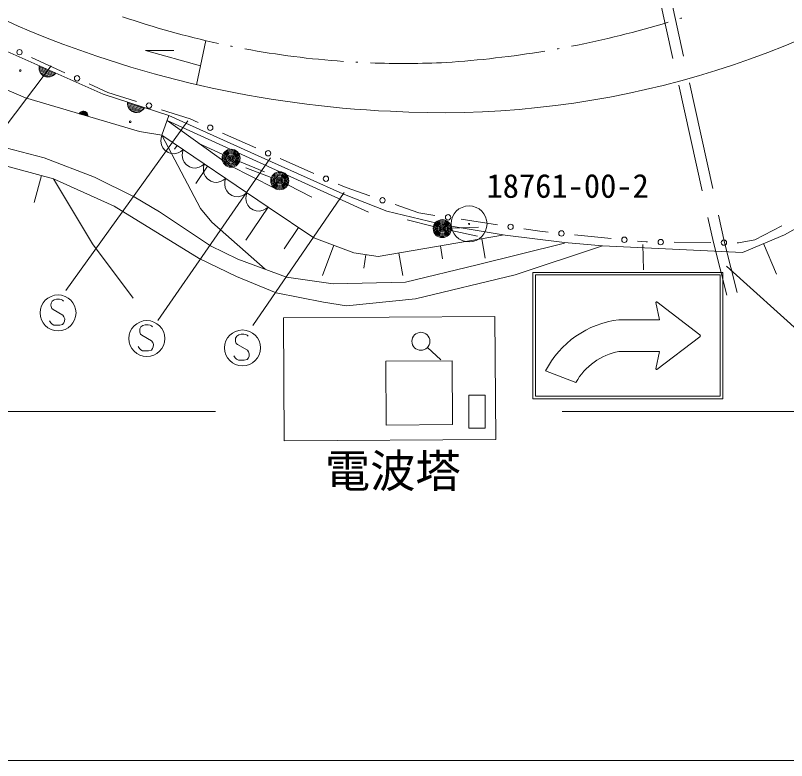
# Model space of a CAD drawing. Units: millimetres, scale not verified. Extents: x -61140 to 578860, y -202464 to 157536.
# Drawn here: x 106925 to 149594, y -17464 to 23787 of the extents above; entities that cross this region are included whole.
import ezdxf
from ezdxf.enums import TextEntityAlignment as Align

# ---------------------------------------------------------------- set-up
doc = ezdxf.new("R2010")
doc.units = ezdxf.units.MM
doc.header["$LTSCALE"] = 1000
doc.linetypes.add('DASHED', pattern=[7.5, 6, -1.5])
doc.layers.add('S-BGD', color=7, linetype='Continuous', lineweight=13)
doc.layers.add('S-BGD-HTXT', color=7, linetype='Continuous', lineweight=13)
doc.styles.add('ＭＳ ゴシック', font='')
doc.styles.get('ＭＳ ゴシック').set_extended_font_data('MS Gothic')

# ---------------------------------------------------------------- blocks, each defined once
blk = doc.blocks.new('BUHIN1')
at = {"color": 7, "linetype": 'Continuous', "lineweight": 13}
for radius in [0.995, 0.03]:
    blk.add_circle((0, 0), radius, dxfattribs=at)

msp = doc.modelspace()

# ---------------------------------------------------------------- linework, layer by layer
at = {"layer": 'S-BGD', "linetype": 'DASHED'}
for p, q in [((142606, 27385), (146166, 11209)), ((142020, 27256), (145550, 11214)), ((115033, 17152), (117165, 13103)), ((117165, 13103), (117788, 12341)), ((117788, 12341), (120748, 9734))]:
    msp.add_line(p, q, dxfattribs=at)
at = {"layer": 'S-BGD'}
for p, q in [((117465, 22393), (116939, 19944)), ((105630, 22164), (111773, 19434)), ((114124, 21844), (115685, 21852)), ((117163, 20987), (114124, 21844)), ((107819, 21449), (109667, 20608)), ((108905, 21005), (102089, 11989)), ((108233, 20882), (108245, 21002)), ((109111, 20549), (108242, 20935)), ((108245, 21002), (109159, 20596)), ((107482, 19216), (104440, 20520)), ((108248, 20768), (108233, 20882)), ((108240, 20867), (109062, 20502)), ((108292, 20628), (108248, 20768)), ((109003, 20460), (108251, 20794)), ((108267, 20719), (108932, 20423)), ((108368, 20529), (108292, 20628)), ((108851, 20390), (108299, 20636)), ((108460, 20447), (108368, 20529)), ((108380, 20531), (108721, 20380)), ((109075, 20507), (108983, 20441)), ((109159, 20596), (109075, 20507)), ((108602, 20384), (108460, 20447)), ((108725, 20370), (108602, 20384)), ((108850, 20380), (108725, 20370)), ((108983, 20441), (108850, 20380)), ((111005, 19999), (112046, 19525)), ((113783, 17369), (107482, 19216)), ((111773, 19434), (115413, 18238)), ((112046, 19525), (113617, 19019)), ((113118, 18871), (113118, 18992)), ((113118, 18992), (114068, 18680)), ((113145, 18760), (113118, 18871)), ((114025, 18628), (113122, 18925)), ((113127, 18858), (113982, 18577)), ((113927, 18529), (113145, 18786)), ((110455, 18345), (110491, 18394)), ((110476, 18371), (110932, 18238)), ((110491, 18394), (110532, 18433)), ((110929, 18271), (110497, 18398)), ((110524, 18422), (110918, 18307)), ((110532, 18433), (110594, 18472)), ((110906, 18343), (110556, 18445)), ((110594, 18472), (110655, 18485)), ((110594, 18467), (110884, 18382)), ((110655, 18485), (110717, 18487)), ((110837, 18428), (110658, 18481)), ((110717, 18487), (110792, 18465)), ((110792, 18465), (110843, 18431)), ((110843, 18431), (110887, 18386)), ((110887, 18386), (110918, 18320)), ((113203, 18625), (113145, 18760)), ((113168, 18712), (113860, 18485)), ((113289, 18533), (113203, 18625)), ((113783, 18445), (113208, 18633)), ((113389, 18461), (113289, 18533)), ((113300, 18537), (113654, 18421)), ((113536, 18413), (113389, 18461)), ((113659, 18412), (113536, 18413)), ((113782, 18434), (113659, 18412)), ((113909, 18508), (113782, 18434)), ((113994, 18583), (113909, 18508)), ((114068, 18680), (113994, 18583)), ((115016, 18569), (116586, 18063)), ((116472, 17946), (109710, 8555)), ((110935, 18204), (110455, 18345)), ((110918, 18320), (110933, 18265)), ((110933, 18265), (110935, 18204)), ((115413, 18238), (115033, 17152)), ((115322, 17979), (118789, 15475)), ((115322, 17979), (126463, 12899)), ((115413, 18238), (121101, 15681)), ((116586, 18063), (117031, 17867)), ((115033, 17152), (113783, 17369)), ((115033, 17152), (114985, 16987)), ((115033, 17152), (120911, 13179)), ((118376, 17273), (120233, 16454)), ((114985, 16987), (114979, 16825)), ((114979, 16825), (115006, 16618)), ((118401, 16086), (117035, 16707)), ((105782, 16621), (108509, 15908)), ((115006, 16618), (115087, 16460)), ((115087, 16460), (115196, 16323)), ((115196, 16323), (115378, 16199)), ((115872, 16584), (115736, 16383)), ((115925, 16185), (116070, 16254)), ((116070, 16254), (116208, 16357)), ((116208, 16357), (116161, 16192)), ((108509, 15908), (111297, 14824)), ((121033, 15907), (114808, 6891)), ((115378, 16199), (115546, 16150)), ((115546, 16150), (115723, 16133)), ((115723, 16133), (115925, 16185)), ((116161, 16192), (116154, 16030)), ((116154, 16030), (116181, 15823)), ((116181, 15823), (116263, 15665)), ((121578, 15861), (123436, 15041)), ((149482, 11649), (157690, 16163)), ((105909, 15586), (109029, 14739)), ((116263, 15665), (116371, 15528)), ((116371, 15528), (116553, 15405)), ((116553, 15405), (116721, 15355)), ((116898, 15339), (117100, 15390)), ((117552, 15449), (116902, 14488)), ((117100, 15390), (117245, 15459)), ((117245, 15459), (117384, 15563)), ((117337, 15398), (117330, 15235)), ((117384, 15563), (117337, 15398)), ((118789, 15475), (121269, 14219)), ((119320, 15693), (120713, 15136)), ((121101, 15681), (125036, 13915)), ((116721, 15355), (116898, 15339)), ((117330, 15235), (117357, 15029)), ((117357, 15029), (117438, 14871)), ((121082, 14813), (119679, 15344)), ((108373, 14917), (107967, 13423)), ((109029, 14739), (111189, 11148)), ((109029, 14739), (112389, 13221)), ((111297, 14824), (113497, 13739)), ((117438, 14871), (117547, 14733)), ((117547, 14733), (117729, 14610)), ((117729, 14610), (117897, 14561)), ((117897, 14561), (118074, 14544)), ((118074, 14544), (118276, 14596)), ((118276, 14596), (118421, 14665)), ((118421, 14665), (118559, 14768)), ((118512, 14603), (118505, 14441)), ((118559, 14768), (118512, 14603)), ((118505, 14441), (118532, 14234)), ((118532, 14234), (118614, 14076)), ((121994, 14407), (123328, 13720)), ((124780, 14448), (125225, 14252)), ((125225, 14252), (126542, 13794)), ((113497, 13739), (114897, 12923)), ((118614, 14076), (118722, 13939)), ((118722, 13939), (118905, 13815)), ((118905, 13815), (119073, 13766)), ((119073, 13766), (119250, 13749)), ((119250, 13749), (119452, 13801)), ((119452, 13801), (119597, 13870)), ((119597, 13870), (119735, 13973)), ((119688, 13808), (119681, 13646)), ((119735, 13973), (119688, 13808)), ((125112, 13975), (120067, 6623)), ((125036, 13915), (127484, 12954)), ((119681, 13646), (119708, 13439)), ((119708, 13439), (119790, 13281)), ((119790, 13281), (119898, 13144)), ((127931, 13312), (129248, 12854)), ((112389, 13221), (117088, 10331)), ((114897, 12923), (117717, 11033)), ((120911, 13179), (119674, 11349)), ((119898, 13144), (120080, 13021)), ((120080, 13021), (120248, 12972)), ((120248, 12972), (120425, 12955)), ((120425, 12955), (120627, 13007)), ((120627, 13007), (120772, 13075)), ((120772, 13075), (120911, 13179)), ((120911, 13179), (123430, 11476)), ((127484, 12954), (130706, 12180)), ((129248, 12854), (130136, 12719)), ((130059, 12107), (128606, 12479)), ((131590, 12499), (133597, 12194)), ((122590, 12044), (121788, 10857)), ((130706, 12180), (134021, 11622)), ((131043, 12004), (132542, 12067)), ((135050, 11973), (135939, 11838)), ((147831, 11372), (149340, 12135)), ((126995, 10438), (133883, 11615)), ((131032, 11878), (132498, 11561)), ((134021, 11622), (137309, 11219)), ((135939, 11838), (136406, 11791)), ((137868, 11643), (139888, 11440)), ((147159, 10660), (149482, 11649)), ((111189, 11148), (113437, 8142)), ((123430, 11476), (125645, 10645)), ((132472, 9980), (137306, 11188)), ((132735, 11418), (132916, 10358)), ((139400, 11032), (137309, 11219)), ((141351, 11292), (141818, 11245)), ((141639, 11103), (141681, 9700)), ((141818, 11245), (141895, 11244)), ((143365, 11232), (145395, 11216)), ((145550, 11214), (146292, 8299)), ((146166, 11209), (146867, 8454)), ((146865, 11203), (146942, 11203)), ((146942, 11203), (147831, 11372)), ((148320, 11154), (149040, 9463)), ((117717, 11033), (119236, 10290)), ((124537, 11061), (123910, 9388)), ((130439, 11026), (130561, 10309)), ((139400, 11032), (134576, 9434)), ((139400, 11032), (147159, 10660)), ((117088, 10331), (119160, 9339)), ((119236, 10290), (121931, 9298)), ((125645, 10645), (126995, 10438)), ((126320, 10542), (126206, 9804)), ((128143, 10634), (128356, 9384)), ((128500, 9019), (132472, 9980)), ((146275, 9910), (152761, 4027)), ((129071, 8091), (134576, 9434)), ((135559, 2563), (135559, 9563)), ((135559, 9563), (146059, 9563)), ((135699, 2703), (135699, 9423)), ((135699, 9423), (145919, 9423)), ((145919, 9423), (145919, 2703)), ((146059, 9563), (146059, 2563)), ((119160, 9339), (121349, 8434)), ((121931, 9298), (124503, 8927)), ((124503, 8927), (128500, 9019)), ((121349, 8434), (123963, 7916)), ((108898, 7857), (108893, 7742)), ((108893, 7742), (108898, 7667)), ((108963, 7967), (108898, 7857)), ((109073, 8042), (108963, 7967)), ((109203, 8077), (109073, 8042)), ((109358, 8077), (109203, 8077)), ((109463, 8057), (109358, 8077)), ((109538, 8022), (109463, 8057)), ((109593, 7962), (109538, 8022)), ((123963, 7916), (125248, 7712)), ((125248, 7712), (129071, 8091)), ((142559, 6938), (142368, 7897)), ((144797, 6111), (142423, 7931)), ((108898, 7667), (108938, 7567)), ((108938, 7567), (109008, 7512)), ((109008, 7512), (109553, 7197)), ((108878, 6767), (108808, 6882)), ((109553, 7197), (109613, 7107)), ((109643, 6862), (109608, 6767)), ((109613, 7107), (109653, 6982)), ((109653, 6982), (109643, 6862)), ((133459, 7123), (121751, 7040)), ((121751, 7040), (121799, 235)), ((133507, 318), (133459, 7123)), ((140319, 6938), (142559, 6938)), ((108958, 6692), (108878, 6767)), ((109053, 6647), (108958, 6692)), ((109153, 6632), (109053, 6647)), ((109383, 6632), (109153, 6632)), ((109538, 6677), (109383, 6632)), ((109608, 6767), (109538, 6677)), ((113808, 6436), (113803, 6321)), ((113873, 6546), (113808, 6436)), ((113983, 6621), (113873, 6546)), ((114113, 6656), (113983, 6621)), ((114268, 6656), (114113, 6656)), ((114373, 6636), (114268, 6656)), ((114448, 6601), (114373, 6636)), ((114503, 6541), (114448, 6601)), ((113803, 6321), (113808, 6246)), ((113808, 6246), (113848, 6146)), ((113848, 6146), (113918, 6091)), ((113918, 6091), (114463, 5776)), ((119170, 6029), (119105, 5919)), ((119280, 6104), (119170, 6029)), ((119410, 6139), (119280, 6104)), ((119565, 6139), (119410, 6139)), ((119670, 6119), (119565, 6139)), ((119745, 6084), (119670, 6119)), ((119800, 6024), (119745, 6084)), ((142423, 4194), (144796, 6000)), ((114463, 5776), (114523, 5686)), ((114523, 5686), (114563, 5561)), ((114563, 5561), (114553, 5441)), ((119105, 5919), (119100, 5804)), ((119100, 5804), (119105, 5729)), ((119105, 5729), (119145, 5629)), ((119145, 5629), (119215, 5574)), ((119215, 5574), (119760, 5259)), ((113788, 5346), (113718, 5461)), ((113868, 5271), (113788, 5346)), ((113963, 5226), (113868, 5271)), ((114063, 5211), (113963, 5226)), ((114293, 5211), (114063, 5211)), ((114448, 5256), (114293, 5211)), ((114518, 5346), (114448, 5256)), ((114553, 5441), (114518, 5346)), ((119760, 5259), (119820, 5169)), ((119820, 5169), (119860, 5044)), ((129724, 5406), (130457, 4725)), ((142559, 5188), (140319, 5188)), ((142559, 5188), (142367, 4229)), ((119085, 4829), (119015, 4944)), ((119165, 4754), (119085, 4829)), ((119260, 4709), (119165, 4754)), ((119360, 4694), (119260, 4709)), ((119590, 4694), (119360, 4694)), ((119745, 4739), (119590, 4694)), ((119815, 4829), (119745, 4739)), ((119850, 4924), (119815, 4829)), ((119860, 5044), (119850, 4924)), ((131095, 4667), (127412, 4646)), ((127412, 4646), (127432, 1111)), ((131115, 1132), (131095, 4667)), ((136259, 4103), (137939, 3473)), ((132004, 942), (132004, 2762)), ((132004, 2762), (132914, 2762)), ((132914, 2762), (132914, 942)), ((146059, 2563), (135559, 2563)), ((145919, 2703), (135699, 2703)), ((91881, 1858), (117995, 1858)), ((137180, 1858), (218781, 1858)), ((127432, 1111), (131115, 1132)), ((132914, 942), (132004, 942)), ((121799, 235), (133507, 318))]:
    msp.add_line(p, q, dxfattribs=at)
for centre, radius in [((107150, 21753), 149), ((107197, 20733), 49.8), ((110336, 20303), 149), ((114316, 18794), 149), ((113279, 17903), 49.8), ((117704, 17570), 149), ((118856, 15879), 498), ((118856, 15879), 440), ((118856, 15879), 382), ((120906, 16157), 149), ((118856, 15879), 322), ((118856, 15879), 265), ((118856, 15879), 195), ((118856, 15879), 135), ((118856, 15879), 77.5), ((118856, 15879), 15), ((121550, 14636), 498), ((121550, 14636), 440), ((121550, 14636), 382), ((121550, 14636), 322), ((121550, 14636), 265), ((121550, 14636), 195), ((121550, 14636), 135), ((121550, 14636), 77.5), ((121550, 14636), 15), ((124108, 14745), 149), ((127236, 13553), 149), ((130543, 11983), 498), ((130543, 11983), 440), ((130863, 12609), 149), ((130543, 11983), 382), ((130543, 11983), 322), ((130543, 11983), 265), ((130543, 11983), 195), ((130543, 11983), 135), ((130543, 11983), 77.5), ((130543, 11983), 15), ((134323, 12083), 149), ((137137, 11717), 149), ((140619, 11366), 149), ((142630, 11238), 149), ((146130, 11209), 149), ((109283, 7317), 995), ((114193, 5896), 995), ((119490, 5379), 995), ((129358, 5746), 498)]:
    msp.add_circle(centre, radius, dxfattribs=at)
for centre, radius, start, end in [((132379, 79652), 61870, 227.59489, 245.86179), ((130486, 69117), 50715, 266.8236, 303.4973), ((128408, 69115), 47989, 251.0851, 257.6615), ((127227, 75715), 54646, 287.5381, 287.6584), ((130353, 77553), 59134, 246.82106, 267.40514), ((127227, 75715), 54646, 281.0408, 286.8161), ((128408, 69115), 47989, 258.4835, 258.6206), ((128408, 69115), 47989, 259.4426, 266.019), ((127227, 75715), 54646, 273.7013, 279.4767), ((127227, 75715), 54646, 280.1986, 280.3189), ((128408, 69115), 47989, 266.8411, 266.9781), ((128408, 69115), 47989, 267.8002, 272.803), ((142402, 7904), 35, 52.5094, 191.3099), ((140940, 1725), 5250, 96.7871, 153.0642), ((144754, 6055), 70, 307.2606, 52.5094), ((140987, 1752), 3500, 100.9998, 150.5524), ((142402, 4222), 35, 168.6901, 307.2606)]:
    msp.add_arc(centre, radius, start, end, dxfattribs=at)
at = {"layer": 'S-BGD-HTXT'}
msp.add_line((-61140, -17464), (477860, -17464), dxfattribs=at)

# ---------------------------------------------------------------- block references
at = {"layer": 'S-BGD', "xscale": 1000, "yscale": 1000}
msp.add_blockref('BUHIN1', (132024, 12246), dxfattribs=at)

# ---------------------------------------------------------------- texts
at = {"layer": 'S-BGD', "style": 'ＭＳ ゴシック'}
for s, height, p in [('18761-00-2', 1320, (132991, 13294)), ('電波塔', 1833, (124055, -2891))]:
    msp.add_text(s, height=height, dxfattribs=at).set_placement(p, align=Align.BOTTOM_LEFT)

doc.saveas('drawing.dxf')
